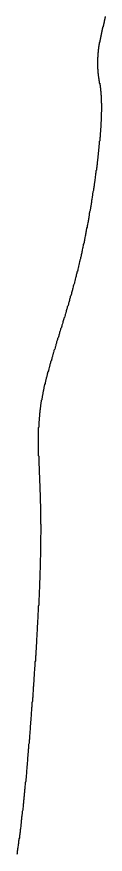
# Model space of a CAD drawing. Header units: millimetres. Extents: x 35 to 605, y 64 to 964.
# Drawn here: x 297.95 to 300.33, y 562.42 to 584.93 of the extents above; entities that cross this region are included whole.
import ezdxf

# ---------------------------------------------------------------- set-up
doc = ezdxf.new("R2010")
doc.units = ezdxf.units.MM

msp = doc.modelspace()

# ---------------------------------------------------------------- linework, layer by layer
msp.add_polyline3d([(300.327, 584.938, 0), (300.327, 584.928, 0), (300.327, 584.918, 0), (300.327, 584.908, 0), (300.317, 584.908, 0), (300.317, 584.898, 0), (300.317, 584.888, 0), (300.317, 584.878, 0), (300.317, 584.868, 0), (300.307, 584.858, 0), (300.307, 584.848, 0), (300.307, 584.838, 0), (300.307, 584.838, 0), (300.307, 584.828, 0), (300.297, 584.818, 0), (300.297, 584.808, 0), (300.297, 584.798, 0), (300.297, 584.788, 0), (300.297, 584.778, 0), (300.287, 584.778, 0), (300.287, 584.768, 0), (300.287, 584.758, 0), (300.287, 584.748, 0), (300.287, 584.738, 0), (300.277, 584.728, 0), (300.277, 584.728, 0), (300.277, 584.718, 0), (300.277, 584.708, 0), (300.277, 584.698, 0), (300.267, 584.688, 0), (300.267, 584.678, 0), (300.267, 584.678, 0), (300.267, 584.668, 0), (300.267, 584.658, 0), (300.257, 584.648, 0), (300.257, 584.638, 0), (300.257, 584.638, 0), (300.257, 584.628, 0), (300.257, 584.618, 0), (300.247, 584.608, 0), (300.247, 584.598, 0), (300.247, 584.588, 0), (300.247, 584.588, 0), (300.247, 584.578, 0), (300.247, 584.568, 0), (300.237, 584.558, 0), (300.237, 584.558, 0), (300.237, 584.548, 0), (300.237, 584.538, 0), (300.237, 584.528, 0), (300.227, 584.518, 0), (300.227, 584.518, 0), (300.227, 584.508, 0), (300.227, 584.498, 0), (300.227, 584.488, 0), (300.227, 584.478, 0), (300.217, 584.478, 0), (300.217, 584.468, 0), (300.217, 584.458, 0), (300.217, 584.448, 0), (300.217, 584.448, 0), (300.217, 584.438, 0), (300.207, 584.428, 0), (300.207, 584.418, 0), (300.207, 584.418, 0), (300.207, 584.408, 0), (300.207, 584.398, 0), (300.207, 584.388, 0), (300.197, 584.388, 0), (300.197, 584.378, 0), (300.197, 584.368, 0), (300.197, 584.358, 0), (300.197, 584.358, 0), (300.197, 584.348, 0), (300.187, 584.338, 0), (300.187, 584.328, 0), (300.187, 584.328, 0), (300.187, 584.318, 0), (300.187, 584.308, 0), (300.187, 584.308, 0), (300.187, 584.298, 0), (300.177, 584.288, 0), (300.177, 584.278, 0), (300.177, 584.278, 0), (300.177, 584.268, 0), (300.177, 584.258, 0), (300.177, 584.258, 0), (300.177, 584.248, 0), (300.167, 584.238, 0), (300.167, 584.228, 0), (300.167, 584.228, 0), (300.167, 584.218, 0), (300.167, 584.208, 0), (300.167, 584.208, 0), (300.167, 584.198, 0), (300.167, 584.188, 0), (300.167, 584.188, 0), (300.157, 584.178, 0), (300.157, 584.168, 0), (300.157, 584.168, 0), (300.157, 584.158, 0), (300.157, 584.148, 0), (300.157, 584.148, 0), (300.157, 584.138, 0), (300.157, 584.128, 0), (300.157, 584.128, 0), (300.147, 584.118, 0), (300.147, 584.108, 0), (300.147, 584.108, 0), (300.147, 584.098, 0), (300.147, 584.088, 0), (300.147, 584.088, 0), (300.147, 584.078, 0), (300.147, 584.068, 0), (300.147, 584.068, 0), (300.147, 584.058, 0), (300.137, 584.048, 0), (300.137, 584.048, 0), (300.137, 584.038, 0), (300.137, 584.028, 0), (300.137, 584.028, 0), (300.137, 584.018, 0), (300.137, 584.018, 0), (300.137, 584.008, 0), (300.137, 583.998, 0), (300.137, 583.998, 0), (300.137, 583.988, 0), (300.137, 583.978, 0), (300.137, 583.978, 0), (300.137, 583.968, 0), (300.127, 583.968, 0), (300.127, 583.958, 0), (300.127, 583.948, 0), (300.127, 583.948, 0), (300.127, 583.938, 0), (300.127, 583.928, 0), (300.127, 583.928, 0), (300.127, 583.918, 0), (300.127, 583.918, 0), (300.127, 583.908, 0), (300.127, 583.898, 0), (300.127, 583.898, 0), (300.127, 583.888, 0), (300.127, 583.888, 0), (300.127, 583.878, 0), (300.127, 583.868, 0), (300.127, 583.868, 0), (300.127, 583.858, 0), (300.127, 583.858, 0), (300.127, 583.848, 0), (300.117, 583.838, 0), (300.117, 583.838, 0), (300.117, 583.828, 0), (300.117, 583.828, 0), (300.117, 583.818, 0), (300.117, 583.818, 0), (300.117, 583.808, 0), (300.117, 583.798, 0), (300.117, 583.798, 0), (300.117, 583.788, 0), (300.117, 583.788, 0), (300.117, 583.778, 0), (300.117, 583.768, 0), (300.117, 583.768, 0), (300.117, 583.758, 0), (300.117, 583.758, 0), (300.117, 583.748, 0), (300.117, 583.748, 0), (300.117, 583.738, 0), (300.117, 583.738, 0), (300.117, 583.728, 0), (300.117, 583.718, 0), (300.117, 583.718, 0), (300.117, 583.708, 0), (300.117, 583.708, 0), (300.117, 583.698, 0), (300.117, 583.698, 0), (300.117, 583.688, 0), (300.117, 583.678, 0), (300.117, 583.678, 0), (300.117, 583.668, 0), (300.117, 583.668, 0), (300.117, 583.658, 0), (300.117, 583.658, 0), (300.117, 583.648, 0), (300.117, 583.648, 0), (300.117, 583.638, 0), (300.117, 583.638, 0), (300.117, 583.628, 0), (300.117, 583.618, 0), (300.117, 583.618, 0), (300.117, 583.608, 0), (300.117, 583.608, 0), (300.117, 583.598, 0), (300.117, 583.598, 0), (300.117, 583.588, 0), (300.117, 583.588, 0), (300.117, 583.578, 0), (300.117, 583.578, 0), (300.117, 583.568, 0), (300.117, 583.568, 0), (300.117, 583.558, 0), (300.117, 583.558, 0), (300.117, 583.548, 0), (300.117, 583.538, 0), (300.117, 583.538, 0), (300.117, 583.528, 0), (300.117, 583.528, 0), (300.127, 583.518, 0), (300.127, 583.518, 0), (300.127, 583.508, 0), (300.127, 583.508, 0), (300.127, 583.498, 0), (300.127, 583.498, 0), (300.127, 583.488, 0), (300.127, 583.488, 0), (300.127, 583.478, 0), (300.127, 583.478, 0), (300.127, 583.468, 0), (300.127, 583.468, 0), (300.127, 583.458, 0), (300.127, 583.458, 0), (300.127, 583.448, 0), (300.127, 583.448, 0), (300.127, 583.438, 0), (300.127, 583.438, 0), (300.127, 583.428, 0), (300.127, 583.428, 0), (300.127, 583.418, 0), (300.127, 583.418, 0), (300.137, 583.408, 0), (300.137, 583.408, 0), (300.137, 583.398, 0), (300.137, 583.398, 0), (300.137, 583.388, 0), (300.137, 583.388, 0), (300.137, 583.378, 0), (300.137, 583.378, 0), (300.137, 583.368, 0), (300.137, 583.368, 0), (300.137, 583.358, 0), (300.137, 583.348, 0), (300.137, 583.348, 0), (300.137, 583.338, 0), (300.137, 583.338, 0), (300.147, 583.328, 0), (300.147, 583.328, 0), (300.147, 583.318, 0), (300.147, 583.318, 0), (300.147, 583.308, 0), (300.147, 583.308, 0), (300.147, 583.298, 0), (300.147, 583.298, 0), (300.147, 583.288, 0), (300.147, 583.288, 0), (300.147, 583.278, 0), (300.147, 583.278, 0), (300.157, 583.268, 0), (300.157, 583.268, 0), (300.157, 583.258, 0), (300.157, 583.258, 0), (300.157, 583.248, 0), (300.157, 583.248, 0), (300.157, 583.238, 0), (300.157, 583.228, 0), (300.157, 583.228, 0), (300.157, 583.218, 0), (300.157, 583.218, 0), (300.167, 583.208, 0), (300.167, 583.208, 0), (300.167, 583.198, 0), (300.167, 583.198, 0), (300.167, 583.188, 0), (300.167, 583.178, 0), (300.167, 583.178, 0), (300.167, 583.168, 0), (300.167, 583.168, 0), (300.167, 583.158, 0), (300.167, 583.148, 0), (300.177, 583.148, 0), (300.177, 583.138, 0), (300.177, 583.138, 0), (300.177, 583.128, 0), (300.177, 583.118, 0), (300.177, 583.118, 0), (300.177, 583.108, 0), (300.177, 583.098, 0), (300.177, 583.098, 0), (300.177, 583.088, 0), (300.187, 583.088, 0), (300.187, 583.078, 0), (300.187, 583.068, 0), (300.187, 583.068, 0), (300.187, 583.058, 0), (300.187, 583.048, 0), (300.187, 583.038, 0), (300.187, 583.038, 0), (300.187, 583.028, 0), (300.187, 583.018, 0), (300.197, 583.018, 0), (300.197, 583.008, 0), (300.197, 582.998, 0), (300.197, 582.988, 0), (300.197, 582.988, 0), (300.197, 582.978, 0), (300.197, 582.968, 0), (300.197, 582.958, 0), (300.197, 582.958, 0), (300.197, 582.948, 0), (300.197, 582.938, 0), (300.207, 582.928, 0), (300.207, 582.928, 0), (300.207, 582.918, 0), (300.207, 582.908, 0), (300.207, 582.898, 0), (300.207, 582.888, 0), (300.207, 582.878, 0), (300.207, 582.878, 0), (300.207, 582.868, 0), (300.207, 582.858, 0), (300.207, 582.848, 0), (300.207, 582.838, 0), (300.207, 582.828, 0), (300.217, 582.818, 0), (300.217, 582.808, 0), (300.217, 582.808, 0), (300.217, 582.798, 0), (300.217, 582.788, 0), (300.217, 582.778, 0), (300.217, 582.768, 0), (300.217, 582.758, 0), (300.217, 582.748, 0), (300.217, 582.738, 0), (300.217, 582.728, 0), (300.217, 582.718, 0), (300.217, 582.708, 0), (300.217, 582.698, 0), (300.217, 582.688, 0), (300.217, 582.678, 0), (300.217, 582.668, 0), (300.217, 582.658, 0), (300.217, 582.648, 0), (300.217, 582.638, 0), (300.217, 582.628, 0), (300.217, 582.618, 0), (300.227, 582.608, 0), (300.227, 582.588, 0), (300.227, 582.578, 0), (300.227, 582.568, 0), (300.227, 582.558, 0), (300.227, 582.548, 0), (300.227, 582.538, 0), (300.227, 582.528, 0), (300.227, 582.508, 0), (300.227, 582.498, 0), (300.227, 582.488, 0), (300.227, 582.478, 0), (300.227, 582.468, 0), (300.227, 582.448, 0), (300.227, 582.438, 0), (300.227, 582.428, 0), (300.227, 582.418, 0), (300.227, 582.398, 0), (300.227, 582.388, 0), (300.227, 582.378, 0), (300.217, 582.358, 0), (300.217, 582.348, 0), (300.217, 582.338, 0), (300.217, 582.318, 0), (300.217, 582.308, 0), (300.217, 582.288, 0), (300.217, 582.278, 0), (300.217, 582.268, 0), (300.217, 582.248, 0), (300.217, 582.238, 0), (300.217, 582.218, 0), (300.217, 582.208, 0), (300.217, 582.188, 0), (300.217, 582.178, 0), (300.217, 582.158, 0), (300.217, 582.148, 0), (300.217, 582.128, 0), (300.217, 582.118, 0), (300.207, 582.098, 0), (300.207, 582.088, 0), (300.207, 582.068, 0), (300.207, 582.048, 0), (300.207, 582.038, 0), (300.207, 582.018, 0), (300.207, 581.998, 0), (300.207, 581.988, 0), (300.207, 581.968, 0), (300.207, 581.948, 0), (300.197, 581.928, 0), (300.197, 581.918, 0), (300.197, 581.898, 0), (300.197, 581.878, 0), (300.197, 581.858, 0), (300.197, 581.848, 0), (300.197, 581.828, 0), (300.187, 581.808, 0), (300.187, 581.788, 0), (300.187, 581.768, 0), (300.187, 581.748, 0), (300.187, 581.728, 0), (300.187, 581.718, 0), (300.187, 581.698, 0), (300.177, 581.678, 0), (300.177, 581.658, 0), (300.177, 581.638, 0), (300.177, 581.618, 0), (300.177, 581.598, 0), (300.167, 581.578, 0), (300.167, 581.558, 0), (300.167, 581.538, 0), (300.167, 581.518, 0), (300.167, 581.488, 0), (300.157, 581.468, 0), (300.157, 581.448, 0), (300.157, 581.428, 0), (300.157, 581.408, 0), (300.157, 581.388, 0), (300.147, 581.368, 0), (300.147, 581.348, 0), (300.147, 581.318, 0), (300.147, 581.298, 0), (300.137, 581.278, 0), (300.137, 581.258, 0), (300.137, 581.238, 0), (300.137, 581.208, 0), (300.127, 581.188, 0), (300.127, 581.168, 0), (300.127, 581.138, 0), (300.127, 581.118, 0), (300.117, 581.098, 0), (300.117, 581.078, 0), (300.117, 581.048, 0), (300.107, 581.028, 0), (300.107, 581.008, 0), (300.107, 580.978, 0), (300.107, 580.958, 0), (300.097, 580.928, 0), (300.097, 580.908, 0), (300.097, 580.888, 0), (300.087, 580.858, 0), (300.087, 580.838, 0), (300.087, 580.808, 0), (300.077, 580.788, 0), (300.077, 580.758, 0), (300.077, 580.738, 0), (300.067, 580.708, 0), (300.067, 580.688, 0), (300.067, 580.668, 0), (300.057, 580.638, 0), (300.057, 580.608, 0), (300.057, 580.588, 0), (300.047, 580.558, 0), (300.047, 580.538, 0), (300.047, 580.508, 0), (300.037, 580.488, 0), (300.037, 580.458, 0), (300.027, 580.438, 0), (300.027, 580.408, 0), (300.027, 580.388, 0), (300.017, 580.358, 0), (300.017, 580.328, 0), (300.007, 580.308, 0), (300.007, 580.278, 0), (300.007, 580.258, 0), (299.997, 580.228, 0), (299.997, 580.198, 0), (299.987, 580.178, 0), (299.987, 580.148, 0), (299.987, 580.118, 0), (299.977, 580.098, 0), (299.977, 580.068, 0), (299.967, 580.038, 0), (299.967, 580.018, 0), (299.957, 579.988, 0), (299.957, 579.958, 0), (299.957, 579.938, 0), (299.947, 579.908, 0), (299.947, 579.878, 0), (299.937, 579.858, 0), (299.937, 579.828, 0), (299.927, 579.798, 0), (299.927, 579.768, 0), (299.917, 579.748, 0), (299.917, 579.718, 0), (299.907, 579.688, 0), (299.907, 579.668, 0), (299.897, 579.638, 0), (299.897, 579.608, 0), (299.897, 579.578, 0), (299.887, 579.558, 0), (299.887, 579.528, 0), (299.877, 579.498, 0), (299.877, 579.468, 0), (299.867, 579.448, 0), (299.867, 579.418, 0), (299.857, 579.388, 0), (299.847, 579.358, 0), (299.847, 579.338, 0), (299.837, 579.308, 0), (299.837, 579.278, 0), (299.827, 579.248, 0), (299.827, 579.218, 0), (299.817, 579.198, 0), (299.817, 579.168, 0), (299.807, 579.138, 0), (299.807, 579.108, 0), (299.797, 579.088, 0), (299.797, 579.058, 0), (299.787, 579.028, 0), (299.777, 578.998, 0), (299.777, 578.968, 0), (299.767, 578.948, 0), (299.767, 578.918, 0), (299.757, 578.888, 0), (299.757, 578.858, 0), (299.747, 578.838, 0), (299.737, 578.808, 0), (299.737, 578.778, 0), (299.727, 578.748, 0), (299.727, 578.728, 0), (299.717, 578.698, 0), (299.707, 578.668, 0), (299.707, 578.638, 0), (299.697, 578.608, 0), (299.697, 578.588, 0), (299.687, 578.558, 0), (299.677, 578.528, 0), (299.677, 578.498, 0), (299.667, 578.478, 0), (299.657, 578.448, 0), (299.657, 578.418, 0), (299.647, 578.388, 0), (299.647, 578.368, 0), (299.637, 578.338, 0), (299.627, 578.308, 0), (299.627, 578.278, 0), (299.617, 578.258, 0), (299.607, 578.228, 0), (299.607, 578.198, 0), (299.597, 578.178, 0), (299.587, 578.148, 0), (299.587, 578.118, 0), (299.577, 578.088, 0), (299.567, 578.068, 0), (299.567, 578.038, 0), (299.557, 578.008, 0), (299.547, 577.988, 0), (299.547, 577.958, 0), (299.537, 577.928, 0), (299.527, 577.908, 0), (299.517, 577.878, 0), (299.517, 577.848, 0), (299.507, 577.828, 0), (299.497, 577.798, 0), (299.497, 577.768, 0), (299.487, 577.748, 0), (299.477, 577.718, 0), (299.467, 577.688, 0), (299.467, 577.668, 0), (299.457, 577.638, 0), (299.447, 577.608, 0), (299.447, 577.588, 0), (299.437, 577.558, 0), (299.427, 577.538, 0), (299.417, 577.508, 0), (299.417, 577.478, 0), (299.407, 577.458, 0), (299.397, 577.428, 0), (299.387, 577.408, 0), (299.387, 577.378, 0), (299.377, 577.358, 0), (299.367, 577.328, 0), (299.367, 577.298, 0), (299.357, 577.278, 0), (299.347, 577.248, 0), (299.337, 577.228, 0), (299.337, 577.198, 0), (299.327, 577.178, 0), (299.317, 577.148, 0), (299.307, 577.128, 0), (299.307, 577.098, 0), (299.297, 577.078, 0), (299.287, 577.048, 0), (299.277, 577.028, 0), (299.277, 576.998, 0), (299.267, 576.978, 0), (299.257, 576.948, 0), (299.247, 576.928, 0), (299.247, 576.898, 0), (299.237, 576.878, 0), (299.227, 576.848, 0), (299.217, 576.828, 0), (299.217, 576.808, 0), (299.207, 576.778, 0), (299.197, 576.758, 0), (299.187, 576.728, 0), (299.187, 576.708, 0), (299.177, 576.678, 0), (299.167, 576.658, 0), (299.157, 576.638, 0), (299.157, 576.608, 0), (299.147, 576.588, 0), (299.137, 576.558, 0), (299.127, 576.538, 0), (299.127, 576.518, 0), (299.117, 576.488, 0), (299.107, 576.468, 0), (299.097, 576.438, 0), (299.097, 576.418, 0), (299.087, 576.398, 0), (299.077, 576.368, 0), (299.077, 576.348, 0), (299.067, 576.328, 0), (299.057, 576.298, 0), (299.047, 576.278, 0), (299.047, 576.258, 0), (299.037, 576.228, 0), (299.027, 576.208, 0), (299.017, 576.188, 0), (299.017, 576.158, 0), (299.007, 576.138, 0), (298.997, 576.118, 0), (298.997, 576.098, 0), (298.987, 576.068, 0), (298.977, 576.048, 0), (298.977, 576.028, 0), (298.967, 575.998, 0), (298.957, 575.978, 0), (298.947, 575.958, 0), (298.947, 575.938, 0), (298.937, 575.908, 0), (298.927, 575.888, 0), (298.927, 575.868, 0), (298.917, 575.848, 0), (298.907, 575.818, 0), (298.907, 575.798, 0), (298.897, 575.778, 0), (298.887, 575.758, 0), (298.887, 575.738, 0), (298.877, 575.708, 0), (298.877, 575.688, 0), (298.867, 575.668, 0), (298.857, 575.648, 0), (298.857, 575.628, 0), (298.847, 575.598, 0), (298.837, 575.578, 0), (298.837, 575.558, 0), (298.827, 575.538, 0), (298.827, 575.518, 0), (298.817, 575.498, 0), (298.807, 575.468, 0), (298.807, 575.448, 0), (298.797, 575.428, 0), (298.797, 575.408, 0), (298.787, 575.388, 0), (298.777, 575.368, 0), (298.777, 575.348, 0), (298.767, 575.318, 0), (298.767, 575.298, 0), (298.757, 575.278, 0), (298.757, 575.258, 0), (298.747, 575.238, 0), (298.737, 575.218, 0), (298.737, 575.198, 0), (298.727, 575.178, 0), (298.727, 575.158, 0), (298.717, 575.138, 0), (298.717, 575.118, 0), (298.707, 575.098, 0), (298.707, 575.068, 0), (298.697, 575.048, 0), (298.697, 575.028, 0), (298.687, 575.008, 0), (298.687, 574.988, 0), (298.677, 574.968, 0), (298.677, 574.948, 0), (298.677, 574.928, 0), (298.667, 574.908, 0), (298.667, 574.888, 0), (298.657, 574.868, 0), (298.657, 574.848, 0), (298.647, 574.828, 0), (298.647, 574.808, 0), (298.647, 574.788, 0), (298.637, 574.768, 0), (298.637, 574.748, 0), (298.627, 574.728, 0), (298.627, 574.708, 0), (298.627, 574.688, 0), (298.617, 574.668, 0), (298.617, 574.648, 0), (298.617, 574.628, 0), (298.607, 574.618, 0), (298.607, 574.598, 0), (298.607, 574.578, 0), (298.597, 574.558, 0), (298.597, 574.538, 0), (298.597, 574.518, 0), (298.587, 574.498, 0), (298.587, 574.478, 0), (298.587, 574.458, 0), (298.587, 574.438, 0), (298.577, 574.418, 0), (298.577, 574.398, 0), (298.577, 574.388, 0), (298.577, 574.368, 0), (298.567, 574.348, 0), (298.567, 574.328, 0), (298.567, 574.308, 0), (298.567, 574.288, 0), (298.557, 574.268, 0), (298.557, 574.248, 0), (298.557, 574.228, 0), (298.557, 574.218, 0), (298.557, 574.198, 0), (298.557, 574.178, 0), (298.547, 574.158, 0), (298.547, 574.138, 0), (298.547, 574.118, 0), (298.547, 574.098, 0), (298.547, 574.078, 0), (298.547, 574.068, 0), (298.537, 574.048, 0), (298.537, 574.028, 0), (298.537, 574.008, 0), (298.537, 573.988, 0), (298.537, 573.968, 0), (298.537, 573.948, 0), (298.537, 573.928, 0), (298.537, 573.918, 0), (298.537, 573.898, 0), (298.527, 573.878, 0), (298.527, 573.858, 0), (298.527, 573.838, 0), (298.527, 573.818, 0), (298.527, 573.798, 0), (298.527, 573.778, 0), (298.527, 573.768, 0), (298.527, 573.748, 0), (298.527, 573.728, 0), (298.527, 573.708, 0), (298.527, 573.688, 0), (298.527, 573.668, 0), (298.527, 573.648, 0), (298.527, 573.628, 0), (298.527, 573.608, 0), (298.527, 573.588, 0), (298.527, 573.568, 0), (298.527, 573.558, 0), (298.527, 573.538, 0), (298.527, 573.518, 0), (298.527, 573.498, 0), (298.527, 573.478, 0), (298.527, 573.458, 0), (298.527, 573.438, 0), (298.527, 573.418, 0), (298.527, 573.398, 0), (298.527, 573.378, 0), (298.527, 573.358, 0), (298.527, 573.338, 0), (298.527, 573.318, 0), (298.527, 573.298, 0), (298.527, 573.278, 0), (298.527, 573.258, 0), (298.527, 573.238, 0), (298.527, 573.218, 0), (298.527, 573.198, 0), (298.527, 573.178, 0), (298.527, 573.158, 0), (298.527, 573.138, 0), (298.537, 573.118, 0), (298.537, 573.098, 0), (298.537, 573.078, 0), (298.537, 573.058, 0), (298.537, 573.038, 0), (298.537, 573.018, 0), (298.537, 572.998, 0), (298.537, 572.978, 0), (298.537, 572.958, 0), (298.537, 572.928, 0), (298.537, 572.908, 0), (298.537, 572.888, 0), (298.537, 572.868, 0), (298.547, 572.848, 0), (298.547, 572.828, 0), (298.547, 572.808, 0), (298.547, 572.778, 0), (298.547, 572.758, 0), (298.547, 572.738, 0), (298.547, 572.718, 0), (298.547, 572.698, 0), (298.547, 572.678, 0), (298.547, 572.648, 0), (298.547, 572.628, 0), (298.557, 572.608, 0), (298.557, 572.588, 0), (298.557, 572.558, 0), (298.557, 572.538, 0), (298.557, 572.518, 0), (298.557, 572.498, 0), (298.557, 572.468, 0), (298.557, 572.448, 0), (298.557, 572.428, 0), (298.557, 572.398, 0), (298.567, 572.378, 0), (298.567, 572.358, 0), (298.567, 572.328, 0), (298.567, 572.308, 0), (298.567, 572.288, 0), (298.567, 572.258, 0), (298.567, 572.238, 0), (298.567, 572.208, 0), (298.567, 572.188, 0), (298.567, 572.158, 0), (298.577, 572.138, 0), (298.577, 572.118, 0), (298.577, 572.088, 0), (298.577, 572.068, 0), (298.577, 572.038, 0), (298.577, 572.018, 0), (298.577, 571.988, 0), (298.577, 571.958, 0), (298.577, 571.938, 0), (298.577, 571.908, 0), (298.577, 571.888, 0), (298.577, 571.858, 0), (298.587, 571.838, 0), (298.587, 571.808, 0), (298.587, 571.778, 0), (298.587, 571.758, 0), (298.587, 571.728, 0), (298.587, 571.698, 0), (298.587, 571.678, 0), (298.587, 571.648, 0), (298.587, 571.618, 0), (298.587, 571.588, 0), (298.587, 571.568, 0), (298.587, 571.538, 0), (298.587, 571.508, 0), (298.587, 571.478, 0), (298.587, 571.458, 0), (298.587, 571.428, 0), (298.587, 571.398, 0), (298.587, 571.368, 0), (298.587, 571.338, 0), (298.587, 571.308, 0), (298.597, 571.278, 0), (298.597, 571.248, 0), (298.597, 571.228, 0), (298.597, 571.198, 0), (298.597, 571.168, 0), (298.597, 571.138, 0), (298.597, 571.108, 0), (298.597, 571.078, 0), (298.597, 571.048, 0), (298.597, 571.018, 0), (298.587, 570.988, 0), (298.587, 570.948, 0), (298.587, 570.918, 0), (298.587, 570.888, 0), (298.587, 570.858, 0), (298.587, 570.828, 0), (298.587, 570.798, 0), (298.587, 570.768, 0), (298.587, 570.738, 0), (298.587, 570.698, 0), (298.587, 570.668, 0), (298.587, 570.638, 0), (298.587, 570.608, 0), (298.587, 570.578, 0), (298.587, 570.538, 0), (298.587, 570.508, 0), (298.587, 570.478, 0), (298.587, 570.438, 0), (298.587, 570.408, 0), (298.577, 570.378, 0), (298.577, 570.338, 0), (298.577, 570.308, 0), (298.577, 570.278, 0), (298.577, 570.238, 0), (298.577, 570.208, 0), (298.577, 570.178, 0), (298.577, 570.138, 0), (298.577, 570.108, 0), (298.577, 570.068, 0), (298.567, 570.038, 0), (298.567, 570.008, 0), (298.567, 569.968, 0), (298.567, 569.938, 0), (298.567, 569.898, 0), (298.567, 569.868, 0), (298.567, 569.828, 0), (298.567, 569.798, 0), (298.557, 569.758, 0), (298.557, 569.728, 0), (298.557, 569.688, 0), (298.557, 569.658, 0), (298.557, 569.618, 0), (298.557, 569.588, 0), (298.557, 569.548, 0), (298.547, 569.518, 0), (298.547, 569.478, 0), (298.547, 569.438, 0), (298.547, 569.408, 0), (298.547, 569.368, 0), (298.547, 569.338, 0), (298.537, 569.298, 0), (298.537, 569.258, 0), (298.537, 569.228, 0), (298.537, 569.188, 0), (298.537, 569.148, 0), (298.537, 569.118, 0), (298.527, 569.078, 0), (298.527, 569.038, 0), (298.527, 569.008, 0), (298.527, 568.968, 0), (298.527, 568.928, 0), (298.517, 568.898, 0), (298.517, 568.858, 0), (298.517, 568.818, 0), (298.517, 568.788, 0), (298.517, 568.748, 0), (298.507, 568.708, 0), (298.507, 568.678, 0), (298.507, 568.638, 0), (298.507, 568.598, 0), (298.497, 568.558, 0), (298.497, 568.528, 0), (298.497, 568.488, 0), (298.497, 568.448, 0), (298.497, 568.408, 0), (298.487, 568.378, 0), (298.487, 568.338, 0), (298.487, 568.298, 0), (298.487, 568.258, 0), (298.477, 568.228, 0), (298.477, 568.188, 0), (298.477, 568.148, 0), (298.477, 568.108, 0), (298.477, 568.078, 0), (298.467, 568.038, 0), (298.467, 567.998, 0), (298.467, 567.958, 0), (298.467, 567.928, 0), (298.457, 567.888, 0), (298.457, 567.848, 0), (298.457, 567.808, 0), (298.457, 567.768, 0), (298.447, 567.738, 0), (298.447, 567.698, 0), (298.447, 567.658, 0), (298.447, 567.618, 0), (298.437, 567.588, 0), (298.437, 567.548, 0), (298.437, 567.508, 0), (298.437, 567.468, 0), (298.427, 567.428, 0), (298.427, 567.398, 0), (298.427, 567.358, 0), (298.417, 567.318, 0), (298.417, 567.278, 0), (298.417, 567.238, 0), (298.417, 567.208, 0), (298.407, 567.168, 0), (298.407, 567.128, 0), (298.407, 567.088, 0), (298.407, 567.058, 0), (298.397, 567.018, 0), (298.397, 566.978, 0), (298.397, 566.938, 0), (298.387, 566.908, 0), (298.387, 566.868, 0), (298.387, 566.828, 0), (298.387, 566.788, 0), (298.377, 566.758, 0), (298.377, 566.718, 0), (298.377, 566.678, 0), (298.377, 566.638, 0), (298.367, 566.608, 0), (298.367, 566.568, 0), (298.367, 566.528, 0), (298.357, 566.488, 0), (298.357, 566.458, 0), (298.357, 566.418, 0), (298.357, 566.378, 0), (298.347, 566.348, 0), (298.347, 566.308, 0), (298.347, 566.268, 0), (298.337, 566.238, 0), (298.337, 566.198, 0), (298.337, 566.158, 0), (298.337, 566.128, 0), (298.327, 566.088, 0), (298.327, 566.048, 0), (298.327, 566.018, 0), (298.317, 565.978, 0), (298.317, 565.938, 0), (298.317, 565.908, 0), (298.307, 565.868, 0), (298.307, 565.828, 0), (298.307, 565.798, 0), (298.307, 565.758, 0), (298.297, 565.728, 0), (298.297, 565.688, 0), (298.297, 565.648, 0), (298.287, 565.618, 0), (298.287, 565.578, 0), (298.287, 565.548, 0), (298.287, 565.508, 0), (298.277, 565.478, 0), (298.277, 565.438, 0), (298.277, 565.398, 0), (298.267, 565.368, 0), (298.267, 565.328, 0), (298.267, 565.298, 0), (298.267, 565.258, 0), (298.257, 565.228, 0), (298.257, 565.188, 0), (298.257, 565.158, 0), (298.247, 565.118, 0), (298.247, 565.088, 0), (298.247, 565.058, 0), (298.237, 565.018, 0), (298.237, 564.988, 0), (298.237, 564.948, 0), (298.237, 564.918, 0), (298.227, 564.878, 0), (298.227, 564.848, 0), (298.227, 564.818, 0), (298.217, 564.778, 0), (298.217, 564.748, 0), (298.217, 564.708, 0), (298.207, 564.678, 0), (298.207, 564.648, 0), (298.207, 564.608, 0), (298.207, 564.578, 0), (298.197, 564.538, 0), (298.197, 564.508, 0), (298.197, 564.478, 0), (298.187, 564.438, 0), (298.187, 564.408, 0), (298.187, 564.378, 0), (298.177, 564.338, 0), (298.177, 564.308, 0), (298.177, 564.278, 0), (298.167, 564.248, 0), (298.167, 564.208, 0), (298.167, 564.178, 0), (298.157, 564.148, 0), (298.157, 564.108, 0), (298.157, 564.078, 0), (298.147, 564.048, 0), (298.147, 564.018, 0), (298.147, 563.978, 0), (298.137, 563.948, 0), (298.137, 563.918, 0), (298.137, 563.888, 0), (298.127, 563.858, 0), (298.127, 563.818, 0), (298.127, 563.788, 0), (298.117, 563.758, 0), (298.117, 563.728, 0), (298.117, 563.688, 0), (298.107, 563.658, 0), (298.107, 563.628, 0), (298.107, 563.598, 0), (298.097, 563.568, 0), (298.097, 563.538, 0), (298.097, 563.508, 0), (298.087, 563.468, 0), (298.087, 563.438, 0), (298.077, 563.408, 0), (298.077, 563.378, 0), (298.077, 563.348, 0), (298.067, 563.318, 0), (298.067, 563.288, 0), (298.067, 563.258, 0), (298.057, 563.218, 0), (298.057, 563.188, 0), (298.057, 563.158, 0), (298.047, 563.128, 0), (298.047, 563.098, 0), (298.037, 563.068, 0), (298.037, 563.038, 0), (298.037, 563.008, 0), (298.027, 562.978, 0), (298.027, 562.948, 0), (298.017, 562.918, 0), (298.017, 562.888, 0), (298.017, 562.858, 0), (298.007, 562.828, 0), (298.007, 562.798, 0), (297.997, 562.768, 0), (297.997, 562.738, 0), (297.997, 562.708, 0), (297.987, 562.678, 0), (297.987, 562.648, 0), (297.977, 562.618, 0), (297.977, 562.588, 0), (297.967, 562.558, 0), (297.967, 562.528, 0), (297.957, 562.498, 0), (297.957, 562.468, 0), (297.957, 562.438, 0), (297.947, 562.408, 0)])

doc.saveas('drawing.dxf')
